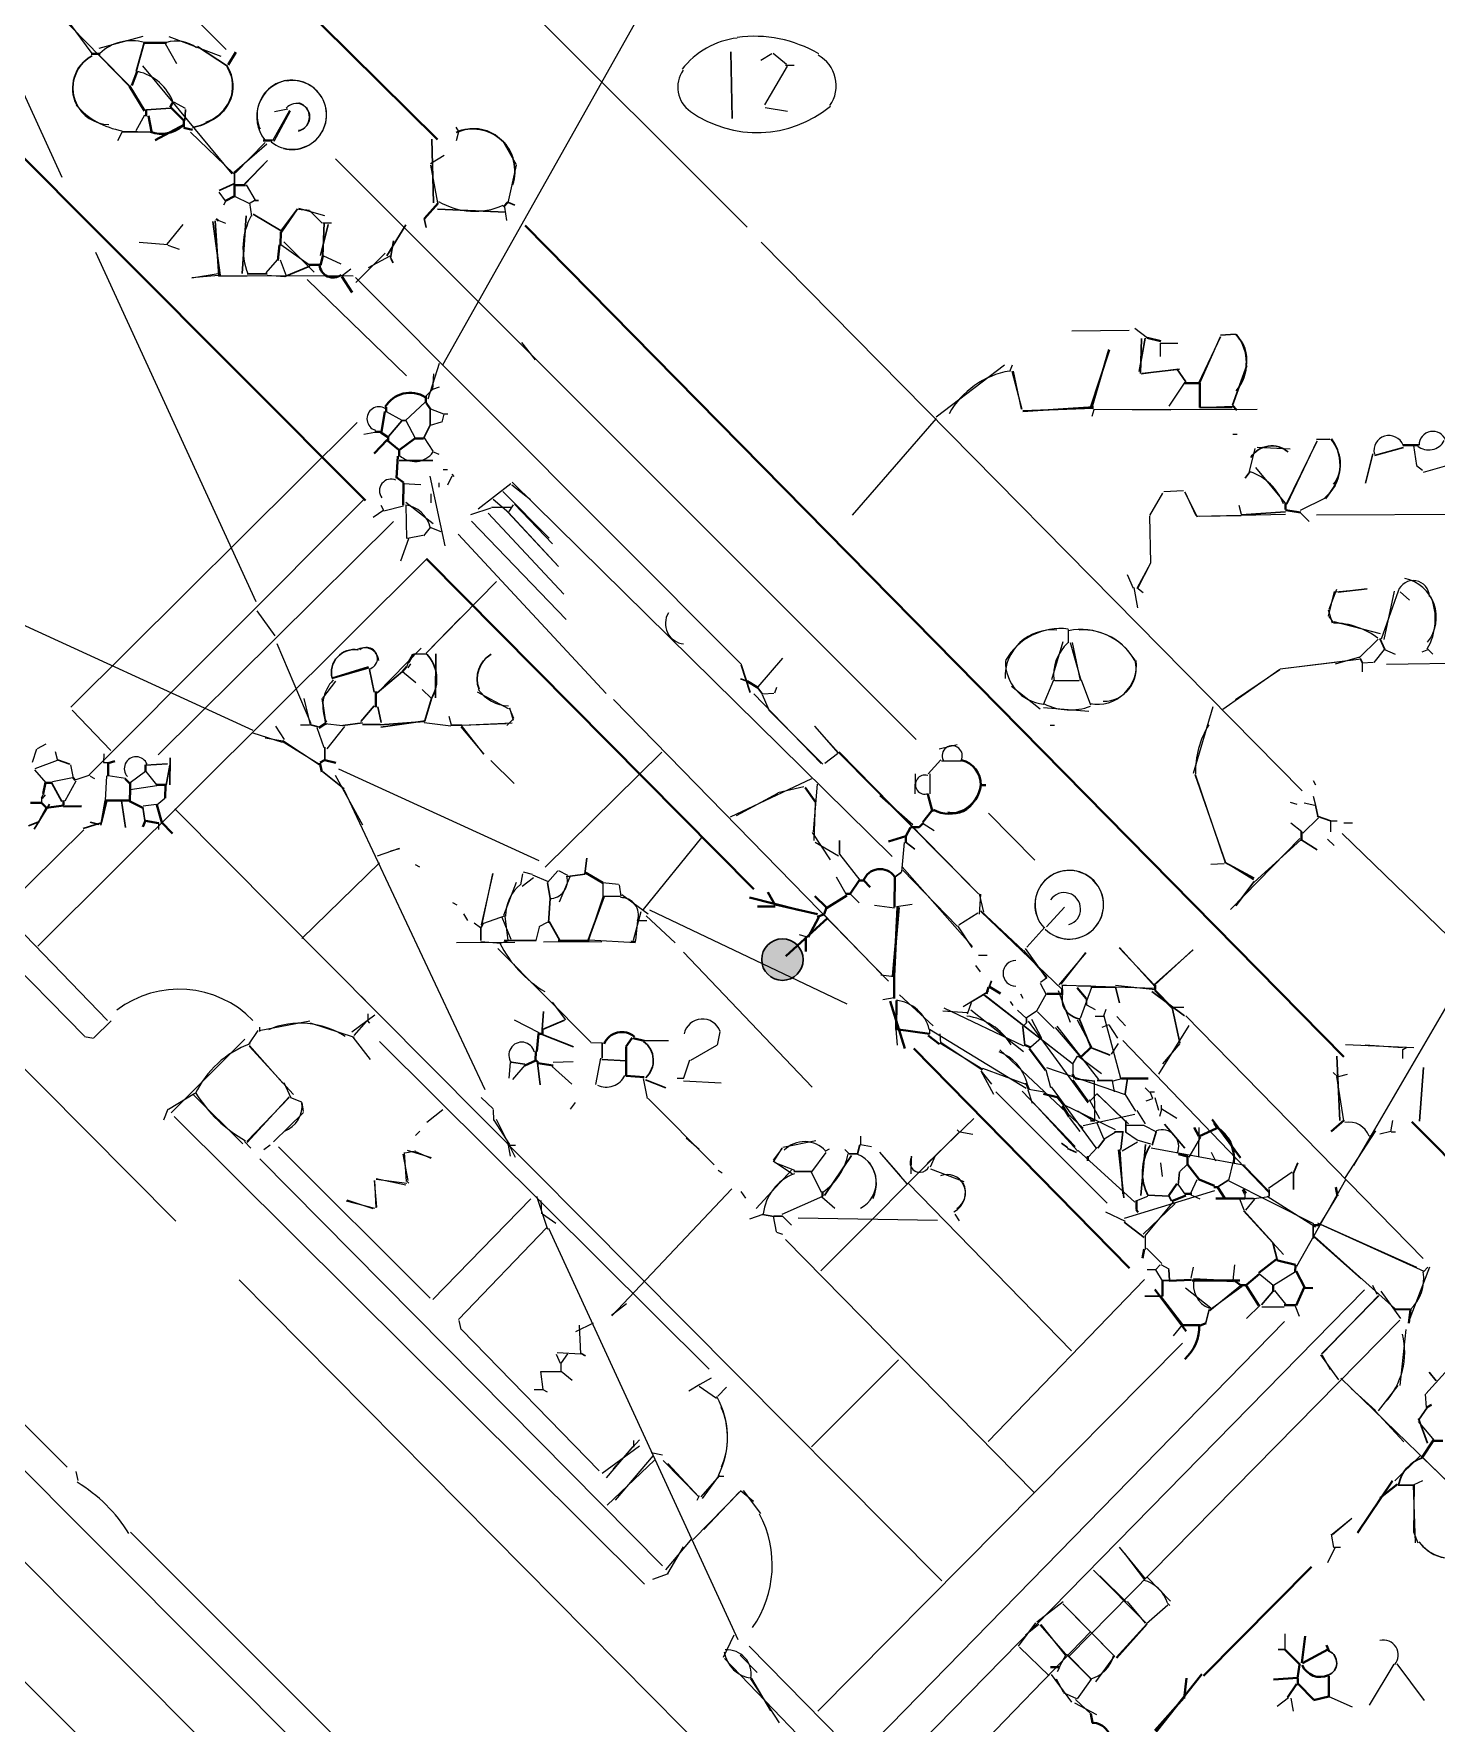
# Model space of a CAD drawing. Header units: millimetres. Extents: x -23299 to 140949, y -27274 to 87783.
# Drawn here: x 102930 to 113675, y 37462 to 50403 of the extents above; entities that cross this region are included whole.
import ezdxf

# ---------------------------------------------------------------- set-up
doc = ezdxf.new("R2010")
doc.units = ezdxf.units.MM
doc.linetypes.add('DASHED', pattern=[666.674799, 446.523571, -220.151228])
for name, color, linetype, lineweight in [('A_MED', 9, 'CONTINUOUS', 20), ('A_THIN', 8, 'CONTINUOUS', 15), ('CHECK', 2, 'CONTINUOUS', 35), ('P_DASHED', 200, 'DASHED', 20), ('P_NOMARK', 6, 'CONTINUOUS', 35), ('SYM', 4, 'CONTINUOUS', 25), ('TEXT_SHAPE', 7, 'CONTINUOUS', 30)]:
    doc.layers.add(name, color=color, linetype=linetype, lineweight=lineweight)

msp = doc.modelspace()

# ---------------------------------------------------------------- hatches: boundary and pattern name
at = {"layer": 'TEXT_SHAPE'}
h = msp.add_hatch(color=7, dxfattribs=at)
h.dxf.hatch_style = 1
edge = h.paths.add_edge_path()
edge.add_arc((108666, 43311), 159, 0, 360)

# ---------------------------------------------------------------- linework, layer by layer
at = {"layer": 'A_MED', "lineweight": 20}
for p, q in [((106065, 47866), (109026, 53133)), ((101767, 52919), (104404, 50282)), ((103664, 50000), (102978, 50703)), ((103165, 50536), (103376, 50253)), ((103765, 50383), (103428, 50290)), ((103965, 50381), (104364, 50232)), ((103430, 50240), (103664, 50004)), ((103938, 50329), (104023, 50176)), ((104001, 49883), (104091, 49832)), ((104876, 49826), (104775, 49805)), ((104889, 49816), (104759, 49583)), ((104894, 49811), (104769, 49578)), ((103724, 49653), (103826, 49653)), ((104704, 49571), (104477, 49338)), ((106522, 49586), (106626, 49401)), ((104716, 49558), (104468, 49342)), ((106074, 49471), (105969, 49408)), ((105970, 49396), (106024, 49108)), ((106626, 49396), (106561, 49109)), ((104349, 49190), (104397, 49123)), ((104467, 49158), (104583, 49102)), ((104582, 49108), (104598, 49006)), ((105160, 49008), (104960, 49064)), ((105141, 48952), (105045, 49048)), ((106537, 49074), (106553, 48972)), ((104073, 48941), (103950, 48791)), ((103957, 48783), (104043, 48753)), ((104796, 48672), (104709, 48572)), ((104818, 48671), (104864, 48550)), ((105623, 48723), (105398, 48498)), ((104344, 48565), (104142, 48530)), ((104345, 48551), (104142, 48534)), ((105378, 48547), (104346, 48548)), ((104566, 48547), (104346, 48547)), ((104718, 48555), (104854, 48543)), ((104019, 41307), (96881, 48495)), ((111560, 48034), (111695, 48034)), ((111857, 47729), (112025, 48084)), ((111863, 47728), (112023, 48085)), ((110368, 47865), (109843, 47466)), ((110426, 47864), (110405, 47814)), ((110423, 47818), (110499, 47527)), ((110433, 47819), (110494, 47527)), ((111414, 47799), (111677, 47835)), ((106035, 47697), (105986, 47677)), ((111745, 47728), (111627, 47551)), ((105629, 47510), (105749, 47444)), ((105929, 47581), (105779, 47442)), ((111053, 47523), (111036, 47472)), ((112303, 47526), (111049, 47522)), ((111642, 47519), (111049, 47525)), ((105781, 47440), (105851, 47305)), ((109845, 47455), (109200, 46715)), ((105544, 47349), (105459, 47334)), ((105920, 47307), (105988, 47205)), ((105761, 46959), (105896, 46950)), ((105782, 46793), (105786, 46538)), ((106436, 46776), (106589, 46776)), ((112757, 46719), (114061, 46725)), ((105967, 46620), (105915, 46558)), ((105801, 46535), (105739, 46363)), ((105912, 46561), (105794, 46538)), ((105056, 45118), (104795, 45730)), ((105799, 45587), (105787, 45552)), ((113294, 45574), (114327, 45589)), ((105241, 45444), (105142, 45315)), ((105755, 45517), (105858, 45434)), ((104999, 45310), (105047, 45110)), ((108448, 45347), (108963, 44814)), ((106572, 45241), (106605, 45161)), ((106575, 45241), (106604, 45145)), ((105100, 45088), (105152, 44936)), ((105160, 45120), (105296, 45105)), ((105921, 45127), (106125, 45101)), ((106596, 45122), (106211, 45105)), ((106549, 45117), (106211, 45105)), ((102952, 44924), (102917, 44822)), ((104833, 44985), (105128, 44803)), ((104838, 44989), (105117, 44806)), ((109866, 44925), (110004, 44958)), ((113043, 41735), (114970, 45035)), ((103110, 44837), (102939, 44772)), ((103094, 44905), (103112, 44837)), ((103212, 44804), (103232, 44701)), ((109886, 44835), (110038, 44835)), ((102936, 44765), (103022, 44665)), ((103361, 44723), (103244, 44685)), ((103488, 44718), (103478, 44530)), ((103499, 44722), (103634, 44702)), ((103786, 44752), (103670, 44664)), ((103789, 44753), (103871, 44649)), ((105240, 44724), (105448, 44344)), ((108933, 44655), (108902, 44291)), ((109682, 44733), (109681, 44580)), ((109796, 44733), (109795, 44580)), ((103005, 44582), (102987, 44549)), ((103872, 44643), (103668, 44612)), ((103870, 44500), (103768, 44486)), ((108918, 44512), (108907, 44223)), ((110245, 44432), (110599, 44074)), ((108893, 44286), (109032, 44076)), ((109745, 44354), (109828, 44301)), ((105730, 44161), (105562, 44104)), ((108916, 44211), (109095, 44107)), ((109103, 44120), (109260, 43920)), ((110123, 43412), (109583, 44023)), ((106447, 43971), (106357, 43578)), ((106625, 43901), (106529, 43648)), ((107036, 43944), (106956, 43752)), ((107290, 43900), (107289, 43798)), ((109078, 43946), (109152, 43814)), ((109589, 43996), (110006, 43567)), ((107293, 43796), (107181, 43459)), ((109186, 43814), (109254, 43746)), ((110173, 43815), (110206, 43674)), ((110183, 43813), (110174, 43660)), ((106517, 43635), (106585, 43468)), ((106540, 43644), (106562, 43458)), ((107581, 43678), (107522, 43458)), ((109372, 43727), (109524, 43708)), ((109660, 43733), (109541, 43716)), ((110164, 43667), (110017, 43574)), ((110186, 43684), (110514, 43378)), ((110828, 43713), (110688, 43563)), ((106305, 43592), (106354, 43556)), ((106803, 43559), (106778, 43458)), ((106864, 43596), (106801, 43562)), ((108794, 43504), (108845, 43487)), ((106355, 43451), (106508, 43437)), ((106561, 43453), (106509, 43437)), ((107186, 43463), (107541, 43443)), ((111247, 43401), (111519, 43114)), ((111249, 43403), (111522, 43103)), ((109420, 43194), (109522, 43181)), ((110640, 43130), (110686, 43045)), ((111516, 43089), (110843, 43112)), ((111035, 43097), (110947, 42860)), ((111218, 43116), (111521, 43081)), ((109521, 43018), (109436, 43003)), ((110245, 43068), (110052, 42949)), ((110112, 42981), (110082, 42894)), ((110229, 43055), (110112, 42985)), ((110687, 43050), (110613, 42917)), ((110779, 43075), (110870, 42832)), ((103390, 42713), (103523, 42841)), ((105544, 42886), (105366, 42756)), ((106610, 42850), (106799, 42754)), ((109895, 42920), (110085, 42906)), ((110516, 42647), (109904, 42940)), ((110618, 42918), (110535, 42865)), ((110925, 42851), (111035, 42643)), ((103320, 42721), (103387, 42709)), ((104646, 42769), (104577, 42667)), ((105375, 42716), (105508, 42545)), ((108187, 42758), (108166, 42656)), ((109534, 42775), (109546, 42656)), ((109873, 42742), (109877, 42674)), ((110537, 42827), (110503, 42793)), ((111780, 42806), (111546, 42434)), ((103984, 42138), (104548, 42702)), ((107606, 42691), (107792, 42691)), ((108162, 42652), (107961, 42538)), ((109873, 42673), (110201, 42472)), ((109879, 42678), (110196, 42468)), ((111238, 42669), (111184, 42586)), ((111711, 42668), (111578, 42513)), ((112980, 42662), (113504, 42637)), ((113130, 42659), (113417, 42637)), ((106579, 42522), (106569, 42404)), ((106600, 42392), (106694, 42502)), ((106901, 42493), (107052, 42356)), ((107063, 42527), (106910, 42524)), ((107273, 42557), (107233, 42354)), ((107955, 42540), (107908, 42402)), ((110186, 42460), (110268, 42356)), ((110187, 42460), (110282, 42280)), ((111295, 42275), (110692, 42481)), ((110926, 42571), (110960, 42571)), ((107909, 42382), (108197, 42366)), ((110553, 42320), (110671, 42299)), ((111265, 42397), (111197, 42381)), ((112912, 42416), (112964, 42076)), ((104154, 42276), (104533, 41901)), ((104886, 42261), (104565, 41911)), ((111155, 41445), (110300, 42298)), ((110546, 42314), (110580, 42212)), ((111219, 42008), (110823, 42198)), ((111291, 42278), (111370, 42149)), ((104005, 42110), (107610, 38526)), ((106474, 42090), (106619, 41797)), ((110132, 42095), (109776, 41750)), ((110927, 42152), (111032, 42088)), ((110971, 42041), (111367, 42126)), ((111074, 42060), (111125, 41941)), ((110006, 42007), (110023, 41990)), ((111214, 41988), (111130, 41935)), ((111295, 41992), (111384, 41930)), ((111382, 41931), (111485, 41900)), ((111869, 41950), (111779, 41799)), ((111855, 42026), (111854, 41805)), ((113210, 42000), (112971, 41635)), ((104806, 41877), (105968, 40719)), ((105759, 41821), (105795, 41620)), ((105767, 41833), (105783, 41612)), ((105857, 41844), (105772, 41829)), ((105977, 41793), (105794, 41849)), ((105975, 41787), (105857, 41839)), ((108664, 41867), (108596, 41776)), ((108921, 41923), (108668, 41873)), ((108999, 41834), (108890, 41686)), ((111078, 41871), (111012, 41801)), ((108736, 41699), (108465, 41405)), ((108886, 41685), (108963, 41529)), ((111766, 41741), (111710, 41689)), ((112118, 41756), (112084, 41619)), ((105538, 41618), (105557, 41416)), ((105782, 41583), (105554, 41631)), ((111842, 41623), (111793, 41520)), ((108968, 41493), (109068, 41407)), ((111464, 41497), (111379, 41464)), ((111676, 41444), (111430, 41208)), ((111660, 41456), (111443, 41194)), ((111867, 41475), (111798, 41506)), ((112168, 41479), (112201, 41394)), ((112395, 41494), (112277, 41478)), ((112379, 41499), (112750, 41265)), ((108517, 41358), (108415, 41323)), ((109853, 41312), (108786, 41330)), ((111141, 41380), (111291, 41307)), ((112199, 41388), (112506, 41052)), ((112200, 41390), (112423, 41143)), ((108327, 38100), (106877, 41251)), ((111445, 41193), (111444, 41090)), ((112741, 41185), (113101, 40866)), ((113358, 40638), (112742, 41190)), ((111559, 40974), (111528, 40938)), ((111565, 40976), (111627, 40942)), ((111814, 40955), (111796, 40870)), ((112130, 40972), (112118, 40852)), ((112323, 40901), (112426, 40818)), ((112596, 40920), (112428, 40814)), ((113623, 40956), (113459, 40528)), ((108887, 36432), (104503, 40859)), ((112437, 40776), (112519, 40672)), ((112340, 40651), (112510, 40652)), ((112593, 40664), (112626, 40579)), ((107217, 40527), (107081, 40461)), ((107109, 40512), (107120, 40291)), ((113395, 40548), (110863, 37976)), ((112799, 40286), (112863, 40171)), ((106812, 40155), (106831, 40019)), ((106968, 40223), (106968, 40155)), ((113595, 39985), (113791, 40202)), ((106831, 40018), (106864, 40000)), ((108033, 40056), (107948, 40006)), ((113590, 39983), (113599, 39881)), ((113536, 39772), (113659, 39628)), ((107686, 39478), (107322, 39131)), ((113498, 39286), (113513, 38843)), ((113506, 39286), (113501, 38929)), ((113571, 39319), (113503, 39287)), ((113500, 38928), (113533, 38843)), ((111449, 38231), (111048, 38635)), ((111206, 37980), (110814, 38376)), ((111616, 38381), (111633, 38364)), ((110631, 38219), (110528, 38136)), ((108293, 38136), (108212, 37965)), ((111027, 38161), (109190, 36266)), ((108341, 37983), (108472, 37851)), ((110840, 37992), (110786, 37891)), ((110842, 37989), (111025, 37804)), ((110848, 37987), (111025, 37808)), ((108422, 37803), (108641, 37465)), ((108428, 37804), (108574, 37556)), ((110789, 37889), (110771, 37856)), ((111031, 37800), (110925, 37649)), ((110817, 37698), (110919, 37650)), ((110903, 37619), (111072, 37528)), ((110912, 37643), (111028, 37534))]:
    msp.add_line(p, q, dxfattribs=at)
at = {"layer": 'A_MED', "lineweight": 15}
msp.add_line((105243, 49445), (109691, 44997), dxfattribs=at)
at = {"layer": 'A_MED', "lineweight": 20}
for centre, radius, start, end in [((103679, 50000), 350, 73.4585, 134.0178), ((104021, 50084), 264, 53.6311, 106.4184), ((103510, 49988), 280, 139.6409, 268.8238), ((104922, 49767), 284, 102.4396, 218.0014), ((104907, 49782), 266, 256.0608, 203.9779), ((104911, 49782), 263, 231.981, 100.9615), ((103708, 50256), 604, 221.3642, 260.2986), ((104943, 49766), 103, 279.0316, 139.1169), ((104930, 49766), 112, 285.2214, 73.6878), ((105053, 48761), 520, 151.431, 202.0464), ((110516, 47173), 656, 99.6665, 150.8408), ((105850, 47299), 172, 227.2108, 323.7157), ((105480, 45619), 83.4, 284.0628, 128.3078), ((106542, 45463), 216, 125.8477, 201.7553), ((105428, 45255), 284, 135.5639, 205.7628), ((109967, 44872), 77.3, 332.7083, 204.4188), ((103714, 44774), 90.7, 21.52, 222.5198), ((109758, 44652), 73.1, 72.8131, 288.6948), ((106851, 43646), 307, 128.431, 180.3089), ((106883, 43915), 136, 269.7104, 14.9217), ((110863, 43731), 263, 246.8468, 198.9643), ((110864, 43732), 263, 225.3466, 222.6488), ((108053, 42713), 143, 19.4393, 168.5148), ((106669, 42580), 99, 13.9915, 216.259), ((107316, 42491), 157, 244.5213, 334.8582), ((104773, 42195), 213, 291.384, 5.7105), ((111576, 41881), 126, 334.7465, 111.3289), ((108701, 41921), 479, 305.076, 348.3603), ((109157, 41608), 228, 298.0888, 67.7049), ((108886, 41325), 369, 110.1706, 174.1345), ((109114, 41594), 272, 335.7367, 36.6153), ((113251, 40868), 328, 313.267, 8.9197), ((113803, 39052), 329, 217.9306, 279.1996), ((113791, 39026), 302, 215.4413, 306.2272)]:
    msp.add_arc(centre, radius, start, end, dxfattribs=at)
at = {"layer": 'A_THIN', "lineweight": 15}
for p, q in [((102251, 51259), (103145, 49304)), ((104450, 49330), (103767, 50157)), ((103779, 49779), (103713, 49659)), ((103607, 49652), (103573, 49584)), ((104132, 49649), (104460, 49334)), ((106165, 49687), (106183, 49654)), ((106184, 49652), (106167, 49583)), ((104722, 49432), (104544, 49253)), ((104721, 49433), (104547, 49250)), ((104557, 49247), (104626, 49129)), ((104402, 49124), (104384, 49090)), ((104620, 49124), (104587, 49106)), ((104348, 48974), (104398, 48953)), ((105144, 48955), (105212, 48955)), ((103737, 48806), (103958, 48790)), ((104824, 48789), (105042, 48633)), ((104847, 48810), (105079, 48576)), ((104634, 46051), (103405, 48728)), ((105145, 48705), (105282, 48641)), ((105659, 48699), (105491, 48611)), ((105360, 48601), (105293, 48548)), ((108352, 45572), (105396, 48537)), ((105026, 48521), (105785, 47784)), ((111365, 48148), (111463, 48075)), ((106668, 48039), (106772, 47905)), ((110882, 48128), (111323, 48132)), ((111560, 48034), (111559, 47932)), ((106037, 47878), (105950, 47604)), ((105993, 47797), (105986, 47678)), ((105969, 47529), (106069, 47491)), ((103214, 45244), (105409, 47426)), ((106052, 47428), (105968, 47403)), ((106072, 47490), (106057, 47427)), ((106069, 47491), (106103, 47491)), ((105984, 47203), (106033, 47183)), ((106081, 46481), (105967, 47015)), ((106067, 47066), (106101, 47066)), ((106134, 47015), (106101, 46946)), ((106132, 47029), (106149, 47012)), ((103185, 39422), (95754, 46884)), ((105973, 46878), (105972, 46810)), ((106033, 46963), (106033, 46929)), ((106585, 46956), (106334, 46762)), ((106879, 46539), (106524, 46896)), ((106593, 46948), (106737, 46836)), ((106596, 46969), (109508, 44102)), ((104612, 45065), (100924, 46758)), ((103354, 44727), (105462, 46839)), ((105611, 46755), (105530, 46699)), ((105589, 46792), (105607, 46758)), ((105763, 46784), (105612, 46746)), ((105782, 46815), (105990, 46652)), ((106431, 46768), (106276, 46719)), ((106412, 46730), (106992, 46110)), ((106450, 46838), (106569, 46736)), ((106559, 46742), (106951, 46322)), ((106567, 46736), (106950, 46322)), ((106604, 46796), (106571, 46744)), ((106614, 46799), (106904, 46496)), ((103884, 44880), (105686, 46668)), ((105964, 46624), (106049, 46591)), ((106285, 46670), (107010, 45916)), ((102961, 43414), (105943, 46383)), ((106476, 46208), (105937, 45658)), ((104640, 45982), (104777, 45791)), ((106197, 45926), (105937, 45658)), ((105816, 45578), (105795, 45547)), ((108666, 45621), (108477, 45401)), ((105907, 45381), (105975, 45313)), ((106327, 45362), (106565, 45235)), ((107372, 45303), (109479, 43146)), ((108510, 45343), (108562, 45225)), ((108601, 45349), (108516, 45345)), ((108620, 45396), (108604, 45351)), ((103224, 45222), (103520, 44914)), ((106111, 45177), (106128, 45109)), ((108562, 45222), (108976, 44807)), ((104608, 45049), (104833, 44977)), ((104782, 45099), (104849, 44997)), ((104974, 45109), (105042, 45109)), ((105311, 45097), (105175, 44926)), ((106201, 45095), (106378, 44886)), ((106205, 45104), (106375, 44884)), ((108913, 45100), (109097, 44893)), ((108913, 45100), (109093, 44893)), ((103023, 44961), (102956, 44926)), ((104703, 45010), (104838, 44988)), ((103466, 44888), (103465, 44820)), ((103465, 44820), (103499, 44820)), ((106431, 44837), (106610, 44660)), ((107743, 44899), (106849, 44020)), ((108990, 44816), (109088, 44889)), ((109099, 44896), (110169, 43814)), ((110169, 43814), (109101, 44902)), ((103227, 44704), (103074, 44672)), ((103252, 44679), (103169, 44525)), ((103362, 44716), (103396, 44698)), ((105265, 44773), (106801, 44071)), ((108890, 44697), (108266, 44402)), ((102990, 44547), (102990, 44513)), ((103017, 44574), (102995, 44544)), ((103935, 44544), (103873, 44493)), ((105305, 44615), (106385, 42317)), ((108314, 44416), (108631, 44586)), ((108630, 44591), (108831, 44638)), ((109413, 44567), (109665, 44347)), ((104010, 44465), (109888, 38552)), ((103314, 44306), (102701, 43699)), ((103887, 44360), (103887, 44309)), ((102244, 44140), (103494, 42846)), ((105732, 44159), (105664, 44142)), ((108047, 44246), (107598, 43694)), ((109599, 44207), (109578, 43984)), ((105578, 44052), (104985, 43474)), ((105852, 44039), (105885, 44021)), ((102091, 43971), (103319, 42725)), ((106446, 43971), (106365, 43595)), ((106674, 43969), (106659, 43883)), ((106758, 43938), (106672, 43871)), ((106751, 43964), (106683, 43980)), ((106752, 43961), (106871, 43910)), ((106946, 43990), (106865, 43901)), ((107021, 43955), (106954, 43990)), ((107290, 43903), (107409, 43890)), ((107414, 43884), (107428, 43798)), ((106138, 43749), (106172, 43731)), ((107289, 43798), (107425, 43797)), ((107435, 43811), (107637, 43663)), ((106222, 43662), (106254, 43610)), ((106542, 43647), (106376, 43587)), ((107621, 43646), (107845, 43439)), ((109162, 42971), (107649, 43689)), ((108981, 43660), (109422, 43203)), ((110810, 43082), (110185, 43680)), ((107556, 43611), (107541, 43457)), ((107559, 43610), (107627, 43610)), ((110007, 43570), (110116, 43405)), ((110676, 43559), (110538, 43407)), ((107198, 42679), (106485, 43396)), ((107909, 43367), (108893, 42335)), ((110513, 43382), (110693, 43173)), ((110527, 43397), (110689, 43166)), ((110990, 43363), (110784, 43118)), ((110987, 43366), (110800, 43123)), ((110146, 43266), (110182, 43217)), ((110167, 43346), (110235, 43346)), ((110689, 43169), (110644, 43136)), ((110810, 43116), (110809, 43082)), ((110810, 43116), (110843, 43116)), ((110928, 43109), (111030, 43109)), ((105439, 43032), (105473, 42998)), ((106903, 42986), (107003, 42849)), ((109562, 43041), (109821, 42803)), ((110887, 42515), (110210, 43038)), ((110888, 42512), (110222, 43034)), ((110410, 42990), (110431, 42959)), ((110489, 43049), (110507, 43015)), ((104658, 42767), (105046, 42841)), ((105478, 42838), (105382, 42730)), ((105487, 42842), (105503, 42825)), ((105490, 42896), (105489, 42845)), ((110110, 42927), (110512, 42608)), ((110466, 42925), (110537, 42860)), ((111008, 42215), (110552, 42840)), ((110574, 42856), (110651, 42709)), ((110621, 42911), (110749, 42784)), ((110996, 42964), (111062, 42928)), ((111063, 42878), (111130, 42878)), ((111143, 42930), (111127, 42879)), ((111258, 42401), (111131, 42878)), ((111229, 42875), (111295, 42805)), ((111656, 42946), (111741, 42946)), ((113575, 41022), (111757, 42880)), ((104659, 42794), (104659, 42760)), ((105049, 42828), (105384, 42716)), ((110533, 42323), (109792, 42777)), ((109792, 42776), (109792, 42742)), ((110652, 42711), (110569, 42641)), ((110756, 42792), (110936, 42580)), ((111091, 42394), (110772, 42802)), ((111163, 42811), (111114, 42791)), ((111167, 42811), (111234, 42709)), ((104580, 42648), (104921, 42279)), ((104584, 42652), (104839, 42365)), ((108104, 40173), (105580, 42683)), ((107199, 42677), (107284, 42673)), ((110970, 42021), (110331, 42620)), ((112394, 41524), (111275, 42692)), ((113416, 42622), (113416, 42554)), ((113451, 42637), (113418, 42619)), ((99031, 42524), (107087, 34468)), ((110200, 42479), (110531, 42356)), ((110683, 42468), (110719, 42332)), ((110892, 42520), (110891, 42435)), ((110925, 42572), (110893, 42520)), ((110937, 42568), (111110, 42440)), ((112886, 42447), (112920, 42413)), ((104847, 42370), (104899, 42252)), ((107598, 42400), (107630, 42247)), ((107859, 42402), (107910, 42402)), ((111070, 41870), (110728, 42337)), ((110892, 42390), (111012, 42221)), ((111060, 42079), (111057, 42383)), ((111192, 42383), (111207, 42298)), ((111446, 42329), (111479, 42295)), ((112993, 42431), (112925, 42414)), ((104164, 42286), (103963, 42162)), ((104888, 42255), (104562, 41918)), ((104896, 42256), (104981, 42222)), ((104984, 42216), (104995, 42148)), ((106357, 42256), (106451, 42169)), ((107077, 42216), (107041, 42166)), ((108144, 41738), (107637, 42248)), ((110504, 42303), (110910, 41880)), ((110928, 41845), (110588, 42216)), ((111017, 42239), (111094, 42094)), ((111075, 42284), (111026, 42231)), ((111075, 42282), (111317, 42053)), ((111077, 42282), (111293, 42074)), ((111502, 42244), (111450, 42227)), ((111482, 42298), (111502, 42249)), ((111484, 42299), (111517, 42299)), ((111520, 42254), (111548, 42157)), ((111568, 42197), (111568, 42163)), ((98582, 42067), (106664, 33971)), ((103958, 42166), (103923, 42081)), ((104997, 42139), (104768, 41915)), ((106065, 42160), (105942, 42064)), ((106449, 42164), (106453, 42079)), ((106456, 42082), (106576, 41896)), ((110863, 42101), (110945, 41994)), ((111381, 42156), (111445, 42052)), ((111571, 42162), (111555, 42110)), ((111572, 42169), (111687, 42096)), ((113340, 42078), (113325, 41993)), ((105888, 41998), (105854, 41964)), ((107928, 41946), (108027, 41859)), ((110016, 41985), (108959, 40928)), ((109263, 41959), (109263, 41891)), ((110026, 41993), (110126, 41973)), ((111296, 42044), (111432, 42044)), ((111432, 42044), (111533, 41993)), ((113194, 41973), (113160, 41955)), ((113328, 41994), (113244, 41974)), ((113329, 41992), (113363, 41992)), ((104546, 41919), (104594, 41866)), ((104741, 41890), (104692, 41854)), ((106566, 41891), (106580, 41805)), ((106569, 41891), (106620, 41891)), ((108661, 41868), (108596, 41762)), ((109024, 41860), (108990, 41842)), ((109144, 41857), (109178, 41823)), ((109263, 41894), (109348, 41879)), ((109410, 41835), (109568, 41654)), ((109410, 41835), (109619, 41594)), ((109652, 41806), (109651, 41670)), ((109835, 41807), (109799, 41722)), ((111367, 41452), (110931, 41849)), ((111387, 41912), (111269, 41843)), ((112210, 41734), (111492, 41866)), ((111951, 41837), (111985, 41769)), ((107746, 38667), (104663, 41785)), ((108174, 41698), (108205, 41677)), ((108597, 41766), (108740, 41673)), ((108607, 41756), (108758, 41699)), ((109800, 41709), (110055, 41611)), ((111562, 41754), (111575, 41651)), ((112206, 41728), (112388, 41543)), ((112571, 41684), (112389, 41559)), ((105540, 41619), (105552, 41411)), ((105788, 41596), (105553, 41626)), ((107358, 40583), (108278, 41556)), ((109627, 41601), (110881, 40315)), ((111286, 41330), (111980, 41543)), ((111700, 41583), (111750, 41515)), ((112737, 41286), (112088, 41615)), ((112189, 41548), (112207, 41515)), ((112607, 40964), (112983, 41628)), ((105543, 41405), (105326, 41460)), ((105531, 41402), (105332, 41469)), ((106738, 41479), (105988, 40707)), ((106782, 41499), (106865, 41247)), ((106814, 41465), (106821, 41363)), ((108348, 41535), (108384, 41485)), ((108974, 41497), (108662, 41358)), ((112208, 41516), (112208, 41482)), ((112284, 41475), (112215, 41391)), ((112913, 41499), (112781, 41279)), ((100946, 41313), (105681, 36570)), ((106828, 41365), (106931, 41292)), ((108595, 41345), (108618, 41227)), ((108667, 41346), (108735, 41278)), ((109987, 41362), (110021, 41311)), ((112765, 41294), (113525, 40955)), ((112787, 41285), (113580, 40925)), ((106861, 41259), (106183, 40554)), ((108621, 41224), (108666, 41207)), ((110594, 39228), (108690, 41166)), ((111456, 41102), (111574, 40983)), ((111461, 40937), (111528, 40937)), ((111525, 40935), (111575, 40850)), ((113612, 40954), (113578, 40920)), ((109450, 37035), (113126, 40782)), ((111441, 40861), (110243, 39619)), ((111753, 40796), (111947, 40644)), ((112187, 40807), (111935, 40624)), ((112176, 40813), (111940, 40622)), ((113186, 40817), (113220, 40749)), ((113251, 40771), (113402, 40563)), ((107472, 40674), (107357, 40585)), ((113236, 40735), (112796, 40291)), ((113233, 40738), (112803, 40294)), ((106187, 40546), (106203, 40478)), ((112512, 40540), (109276, 37228)), ((111728, 40513), (111660, 40428)), ((106207, 40478), (107263, 39395)), ((113443, 40477), (113396, 40050)), ((106933, 40288), (106964, 40221)), ((106941, 40301), (107121, 40291)), ((107020, 40291), (106970, 40222)), ((111732, 40373), (108937, 37553)), ((112788, 40284), (112927, 40091)), ((106816, 40155), (106968, 40155)), ((106971, 40159), (107054, 40089)), ((109555, 40246), (108890, 39578)), ((106764, 40019), (106832, 40019)), ((108028, 40043), (108160, 39953)), ((108119, 40105), (108033, 40057)), ((108238, 40036), (108170, 39968)), ((113961, 39117), (112943, 40104)), ((113023, 40027), (113210, 39857)), ((113380, 40049), (113229, 39856)), ((113206, 39854), (113428, 39618)), ((107368, 39410), (107570, 39632)), ((107525, 39628), (107525, 39577)), ((107570, 39585), (107284, 39374)), ((107520, 39581), (107316, 39342)), ((107675, 39513), (107385, 39170)), ((107746, 39514), (107661, 39532)), ((107752, 39475), (108023, 39198)), ((114093, 38995), (113574, 39492)), ((103252, 39390), (103267, 39321)), ((107789, 39451), (108026, 39197)), ((108182, 39357), (108040, 39195)), ((108181, 39362), (108051, 39184)), ((108184, 39355), (108218, 39355)), ((107983, 38868), (108348, 39241)), ((108334, 39232), (108064, 38946)), ((108444, 39159), (108346, 39242)), ((108364, 39245), (108498, 39069)), ((108029, 39203), (108011, 39169)), ((109006, 33592), (103672, 38926)), ((107973, 38877), (107771, 38636)), ((107906, 38814), (107786, 38610)), ((111246, 38810), (111445, 38568)), ((111288, 38763), (111439, 38559)), ((107791, 38606), (107670, 38564)), ((111098, 38592), (111301, 38388)), ((111457, 38582), (111638, 38398)), ((110817, 38392), (110616, 38236)), ((111210, 37976), (110857, 38334)), ((111306, 38394), (111445, 38228)), ((111620, 38366), (111456, 38222)), ((110606, 38232), (110473, 38051)), ((110637, 38216), (110836, 37991)), ((110645, 38218), (110832, 37982)), ((111458, 38222), (111223, 37965)), ((111461, 38220), (111227, 37961)), ((110896, 35527), (108412, 38053)), ((109982, 36133), (108221, 37958)), ((110482, 38044), (110710, 37825)), ((111211, 37977), (111065, 37778)), ((110726, 37835), (110881, 37623)), ((110763, 37803), (110817, 37702))]:
    msp.add_line(p, q, dxfattribs=at)
for centre, radius, start, end in [((103643, 49743), 380, 20.3736, 77.2922), ((105575, 47454), 91.8, 58.5509, 252.3579), ((107924, 45884), 155, 147.4122, 264.3384), ((105466, 45592), 108, 5.3875, 124.898), ((106576, 45547), 292, 214.7197, 268.3208), ((107429, 43652), 134, 342.2429, 91.8857), ((110825, 43699), 125, 286.9456, 146.5985), ((107293, 43827), 882, 206.229, 239.5583), ((110455, 43206), 98.9, 90.2488, 269.2119), ((104044, 42294), 790, 44.2935, 127.0834), ((104972, 42198), 626, 56.6475, 112.9797), ((104839, 41966), 743, 109.7158, 154.7535), ((110191, 42269), 363, 15.8293, 68.0327), ((105059, 42831), 1039, 211.495, 240.8306), ((108835, 41698), 219, 42.1591, 135.1605), ((109719, 41757), 75.1, 144.0991, 336.7588), ((109928, 41524), 141, 301.6698, 111.1082), ((109899, 41527), 169, 298.6678, 26.1279), ((112007, 40821), 193, 165.7875, 248.9458), ((112866, 40304), 568, 317.1682, 14.0089), ((107603, 39651), 642, 333.0634, 29.2274), ((107678, 39651), 568, 336.5036, 23.8436), ((102649, 38290), 1188, 31.713, 58.9299), ((107752, 38674), 836, 325.0033, 27.8411), ((111372, 38309), 255, 16.8932, 75.9559), ((108460, 38047), 243, 188.9067, 263.1897), ((108241, 37838), 186, 350.4695, 94.0015), ((110965, 38037), 244, 284.1875, 345.9619)]:
    msp.add_arc(centre, radius, start, end, dxfattribs=at)
at = {"layer": 'CHECK', "lineweight": 15}
msp.add_line((110907, 41869), (110907, 41869), dxfattribs=at)
at = {"layer": 'P_DASHED', "lineweight": 20}
msp.add_line((106170, 43442), (107542, 43453), dxfattribs=at)
at = {"layer": 'P_NOMARK', "lineweight": 30}
for p, q in [((108397, 48921), (105232, 52082)), ((105979, 49596), (105992, 49107)), ((106023, 49059), (106548, 49037)), ((108503, 48807), (112649, 44603)), ((106182, 46570), (107316, 45350)), ((112955, 44278), (113769, 43488)), ((112914, 42572), (112937, 42080)), ((113577, 42485), (113548, 42074))]:
    msp.add_line(p, q, dxfattribs=at)
at = {"layer": 'P_NOMARK', "lineweight": 40}
for p, q in [((103663, 51931), (106024, 49594)), ((101296, 51012), (105473, 46827)), ((106028, 49105), (105925, 48987)), ((112967, 42567), (106694, 48934)), ((105938, 46382), (108446, 43852)), ((108413, 43786), (108787, 43693)), ((108554, 43828), (108610, 43729)), ((108475, 43717), (108610, 43717)), ((108611, 43733), (108935, 43658)), ((109522, 43184), (109522, 43014)), ((109491, 42994), (109603, 42630)), ((109539, 42997), (109538, 42776)), ((109538, 42778), (109792, 42743)), ((109674, 42630), (111324, 40948)), ((112970, 42081), (112870, 41994)), ((113489, 42068), (114780, 40768)), ((111437, 41092), (111424, 41023)), ((112719, 38659), (111891, 37825)), ((111878, 37838), (111530, 37397)), ((111763, 37806), (111745, 37652)), ((111741, 37656), (111519, 37407))]:
    msp.add_line(p, q, dxfattribs=at)
at = {"layer": 'P_NOMARK', "lineweight": 30}
msp.add_arc((106295, 49354), 321, 340.3054, 113.8198, dxfattribs=at)
at = {"layer": 'SYM', "lineweight": 30}
msp.add_line((108272, 50265), (108280, 49754), dxfattribs=at)
at = {"layer": 'SYM', "lineweight": 20}
for p, q in [((108501, 50200), (108586, 50251)), ((108594, 50254), (108696, 50171)), ((108702, 50155), (108529, 49860)), ((108533, 49839), (108706, 49809))]:
    msp.add_line(p, q, dxfattribs=at)
at = {"layer": 'SYM', "lineweight": 15}
msp.add_line((108689, 50163), (108757, 50163), dxfattribs=at)
at = {"layer": 'SYM', "lineweight": 20}
for centre, radius, start, end in [((108394, 49747), 628, 96.7755, 142.3276), ((108446, 49390), 994, 59.8617, 97.3684), ((108812, 50006), 266, 325.0573, 61.2568), ((108092, 49995), 228, 145.3587, 235.0267), ((108471, 50528), 882, 234.6926, 309.6023), ((106305, 49388), 288, 42.5832, 115.3319), ((106307, 49581), 538, 239.1825, 294.0316), ((105668, 46903), 89.1, 65.6567, 217.5968), ((113005, 41901), 166, 20.2003, 100.2887)]:
    msp.add_arc(centre, radius, start, end, dxfattribs=at)
at = {"layer": 'SYM', "lineweight": 15}
for centre, radius, start, end in [((105748, 46570), 225, 13.7345, 82.4546), ((109504, 42708), 294, 13.2806, 83.2229), ((110020, 42416), 466, 31.2912, 82.8742)]:
    msp.add_arc(centre, radius, start, end, dxfattribs=at)
at = {"layer": 'SYM', "lineweight": 40}
msp.add_arc((111514, 40504), 346, 313.0129, 1.2287, dxfattribs=at)
at = {"layer": 'TEXT_SHAPE', "lineweight": 40}
for p, q in [((103371, 50249), (103439, 50249)), ((103778, 50334), (103947, 50334)), ((104478, 50262), (104420, 50164)), ((103723, 50114), (103682, 50008)), ((103663, 50003), (103778, 49814)), ((103792, 49823), (103792, 49772)), ((103994, 49875), (103976, 49842)), ((103979, 49840), (104080, 49738)), ((103808, 49775), (103832, 49654)), ((104084, 49707), (103860, 49588)), ((104080, 49738), (104080, 49687)), ((104079, 49683), (104147, 49667)), ((104689, 49585), (104757, 49585)), ((104467, 49244), (104552, 49244)), ((104467, 49244), (104467, 49159)), ((104467, 49160), (104400, 49124)), ((106563, 49112), (106529, 49078)), ((104328, 48986), (104345, 48969)), ((104822, 48887), (104821, 48785)), ((104813, 48786), (104800, 48666)), ((105145, 48699), (105126, 48631)), ((105041, 48632), (105125, 48632)), ((105290, 48544), (105369, 48421)), ((111460, 48075), (111564, 48049)), ((105934, 47627), (105934, 47576)), ((111745, 47728), (111863, 47728)), ((111863, 47728), (111863, 47541)), ((105621, 47509), (105594, 47355)), ((105629, 47542), (105629, 47508)), ((105936, 47577), (105971, 47528)), ((112114, 47555), (112148, 47521)), ((105639, 47293), (105538, 47189)), ((105543, 47355), (105594, 47355)), ((105590, 47349), (105641, 47315)), ((105643, 47285), (105726, 47215)), ((105645, 47321), (105645, 47287)), ((105849, 47302), (105731, 47216)), ((105848, 47304), (105916, 47304)), ((113420, 47251), (113504, 47251)), ((113504, 47251), (113538, 47251)), ((105719, 47168), (105708, 46998)), ((105729, 47219), (105729, 47168)), ((105714, 47001), (105763, 46965)), ((105762, 46964), (105761, 46793)), ((112519, 46753), (112638, 46737)), ((112520, 46809), (112520, 46758)), ((105786, 45554), (105755, 45517)), ((105836, 45650), (105801, 45588)), ((108395, 45445), (108480, 45394)), ((105551, 45364), (105551, 45245)), ((105165, 45119), (105113, 45086)), ((103499, 44820), (103499, 44717)), ((103551, 44832), (103500, 44816)), ((103787, 44802), (103787, 44751)), ((105122, 44818), (105138, 44750)), ((105158, 44839), (105125, 44821)), ((105160, 44838), (105244, 44818)), ((103019, 44667), (103003, 44582)), ((103024, 44666), (103075, 44666)), ((103231, 44703), (103247, 44686)), ((103630, 44696), (103664, 44662)), ((103668, 44666), (103668, 44615)), ((103871, 44649), (103939, 44649)), ((103940, 44649), (103936, 44547)), ((110190, 44648), (110224, 44648)), ((103159, 44530), (103159, 44496)), ((103481, 44530), (103617, 44530)), ((103617, 44530), (103667, 44530)), ((103664, 44524), (103765, 44473)), ((103668, 44615), (103667, 44530)), ((108840, 44629), (108923, 44515)), ((109781, 44579), (109815, 44443)), ((102905, 44513), (102990, 44513)), ((102990, 44513), (103023, 44479)), ((103160, 44491), (103024, 44475)), ((103159, 44484), (103295, 44487)), ((103874, 44497), (103911, 44362)), ((109809, 44449), (109742, 44363)), ((103787, 44376), (103766, 44327)), ((103785, 44373), (103886, 44356)), ((103909, 44365), (103992, 44278)), ((109647, 44324), (109611, 44257)), ((109646, 44325), (109714, 44325)), ((109748, 44359), (109714, 44325)), ((112644, 44290), (112644, 44222)), ((109612, 44257), (109478, 44215)), ((109612, 44257), (109612, 44205)), ((107159, 43976), (107290, 43900)), ((109255, 43916), (109184, 43816)), ((109255, 43916), (109289, 43916)), ((109289, 43916), (109339, 43865)), ((109526, 43950), (109525, 43712)), ((108915, 43797), (109000, 43712)), ((109160, 43802), (109004, 43705)), ((109153, 43814), (109186, 43814)), ((109012, 43629), (108691, 43337)), ((108945, 43637), (108863, 43482)), ((108984, 43657), (108933, 43640)), ((109003, 43711), (108987, 43660)), ((109557, 43710), (109513, 43185)), ((109547, 43712), (109521, 43184)), ((108846, 43491), (108846, 43372)), ((110246, 43100), (110230, 43049)), ((110253, 43102), (110337, 43052)), ((110924, 43096), (110994, 43012)), ((111521, 43116), (111521, 43082)), ((110691, 43048), (110809, 43048)), ((110809, 43082), (110809, 43048)), ((111518, 43078), (111652, 42942)), ((106796, 42742), (106784, 42606)), ((106793, 42742), (106827, 42742)), ((106827, 42776), (106827, 42742)), ((107515, 42713), (107466, 42643)), ((107522, 42710), (107606, 42690)), ((109782, 42729), (109869, 42664)), ((106776, 42606), (106775, 42538)), ((107470, 42640), (107470, 42538)), ((110520, 42658), (110570, 42638)), ((110557, 42629), (110682, 42465)), ((111028, 42639), (110960, 42571)), ((106776, 42538), (106692, 42500)), ((106778, 42541), (106795, 42524)), ((106792, 42517), (106910, 42500)), ((107470, 42538), (107469, 42419)), ((107470, 42422), (107606, 42411)), ((110533, 42366), (110554, 42317)), ((110889, 42434), (110906, 42400)), ((111264, 42401), (111315, 42401)), ((111315, 42401), (111467, 42401)), ((110667, 42284), (110770, 42258)), ((110769, 42263), (110821, 42195)), ((110813, 42191), (110862, 42106)), ((111025, 42078), (111059, 42078)), ((111958, 42087), (112176, 41792)), ((111975, 42061), (111993, 42028)), ((111820, 42026), (111856, 41959)), ((111993, 42021), (111856, 41956)), ((111007, 41805), (111007, 41771)), ((111701, 41821), (111769, 41803)), ((111769, 41805), (111769, 41737)), ((111773, 41740), (111862, 41625)), ((111688, 41593), (111626, 41504)), ((111858, 41628), (111976, 41577)), ((111972, 41567), (112005, 41567)), ((112003, 41565), (112054, 41486)), ((112197, 41554), (112218, 41523)), ((112905, 41567), (112919, 41500)), ((108973, 41534), (108973, 41499)), ((111378, 41465), (111378, 41397)), ((111756, 41505), (111650, 41462)), ((111751, 41516), (111802, 41516)), ((111986, 41482), (112195, 41482)), ((112056, 41484), (112174, 41481)), ((112174, 41482), (112208, 41482)), ((111375, 41394), (111392, 41377)), ((112733, 41277), (112783, 41277)), ((112322, 40905), (112221, 40820)), ((112451, 41017), (112317, 40912)), ((112461, 41007), (112596, 40972)), ((112596, 40971), (112595, 40920)), ((112603, 40924), (112665, 40802)), ((111519, 40785), (111760, 40465)), ((111579, 40852), (111578, 40733)), ((111800, 40858), (111630, 40850)), ((111806, 40852), (112170, 40852)), ((111816, 40864), (112121, 40848)), ((112124, 40856), (112173, 40820)), ((112172, 40818), (112222, 40818)), ((112218, 40815), (112317, 40661)), ((112426, 40818), (112425, 40767)), ((112664, 40800), (112602, 40661)), ((112663, 40796), (112730, 40794)), ((111568, 40725), (111731, 40513)), ((112510, 40665), (112594, 40665)), ((111730, 40512), (111865, 40512)), ((111912, 40526), (111866, 40509)), ((113356, 40633), (113475, 40630)), ((113479, 40630), (113465, 40527)), ((113640, 39901), (113606, 39883)), ((113653, 39629), (113564, 39495)), ((113657, 39626), (113725, 39626)), ((113341, 39319), (113073, 38920)), ((113379, 39293), (113245, 39188)), ((112670, 38129), (112646, 37925)), ((112835, 38060), (112855, 38010)), ((112515, 38027), (112633, 37908)), ((112845, 38026), (112651, 37923)), ((110719, 37891), (110786, 37891)), ((112615, 37809), (112429, 37796)), ((112627, 37908), (112612, 37806)), ((112616, 37805), (112615, 37754)), ((112853, 37822), (112852, 37669)), ((112605, 37762), (112536, 37660)), ((112621, 37760), (112736, 37643)), ((112734, 37639), (112853, 37667)), ((111030, 37534), (111041, 37466))]:
    msp.add_line(p, q, dxfattribs=at)
at = {"layer": 'TEXT_SHAPE', "lineweight": 30}
for p, q in [((103777, 50334), (103716, 50115)), ((104185, 50306), (104415, 50155)), ((103979, 49832), (103793, 49820)), ((104093, 49823), (104088, 49738)), ((103605, 49653), (103724, 49653)), ((104468, 49347), (104467, 49244)), ((104464, 49253), (104350, 49203)), ((104619, 49125), (104653, 49125)), ((104951, 49062), (104822, 48891)), ((104950, 49062), (104827, 48883)), ((105043, 49049), (104958, 49060)), ((106568, 49110), (106617, 49089)), ((104301, 48966), (104358, 48553)), ((104320, 48971), (104347, 48547)), ((104557, 49009), (104527, 48566)), ((104612, 49022), (104825, 48893)), ((105185, 48941), (105128, 48704)), ((105155, 48955), (105146, 48700)), ((105782, 48939), (105634, 48701)), ((105920, 48988), (105936, 48920)), ((105687, 48818), (105664, 48683)), ((105665, 48681), (105683, 48648)), ((104566, 48564), (104719, 48564)), ((105044, 48624), (104855, 48545)), ((111446, 48071), (111398, 47816)), ((111417, 48069), (111410, 47802)), ((112022, 48095), (112136, 48103)), ((112022, 48095), (112136, 48103)), ((111172, 47983), (111024, 47532)), ((111168, 47984), (111034, 47529)), ((111423, 47801), (111709, 47833)), ((111688, 47837), (111756, 47736)), ((112224, 47863), (112114, 47559)), ((105985, 47678), (105934, 47627)), ((105967, 47525), (105967, 47406)), ((110508, 47514), (111049, 47534)), ((110509, 47509), (111048, 47546)), ((112117, 47548), (111863, 47538)), ((112112, 47541), (111863, 47541)), ((105750, 47438), (105647, 47319)), ((105747, 47440), (105781, 47440)), ((105967, 47406), (105915, 47304)), ((112759, 47295), (112861, 47298)), ((105987, 47134), (105729, 47134)), ((113190, 47185), (113133, 46961)), ((113424, 47235), (113202, 47173)), ((112248, 47048), (112212, 46999)), ((112521, 46742), (112181, 46717)), ((113145, 46151), (112925, 46127)), ((105898, 45698), (105562, 45352)), ((113244, 45771), (113281, 45687)), ((105495, 45554), (105213, 45467)), ((105942, 45654), (105840, 45650)), ((106010, 45653), (106009, 45317)), ((108351, 45569), (108420, 45358)), ((113092, 45618), (113110, 45585)), ((105498, 45547), (105213, 45465)), ((105502, 45534), (105539, 45361)), ((105755, 45517), (105560, 45354)), ((108345, 45461), (108396, 45445)), ((105141, 45312), (105167, 45110)), ((105977, 45312), (105926, 45141)), ((108478, 45394), (108514, 45345)), ((105539, 45255), (105436, 45136)), ((105567, 45248), (105591, 45127)), ((105043, 45111), (105110, 45093)), ((105449, 45126), (105297, 45104)), ((105449, 45113), (105584, 45113)), ((105924, 45134), (105585, 45110)), ((105928, 45139), (105589, 45091)), ((106126, 45108), (106211, 45108)), ((106605, 45155), (106554, 45104)), ((105160, 44938), (105159, 44836)), ((103111, 44841), (103207, 44807)), ((103787, 44801), (103956, 44812)), ((103972, 44800), (103945, 44648)), ((103974, 44858), (103973, 44649)), ((109879, 44841), (109782, 44735)), ((103068, 44663), (103146, 44523)), ((105142, 44751), (105309, 44619)), ((103477, 44531), (103444, 44340)), ((103491, 44528), (103450, 44359)), ((103602, 44528), (103634, 44323)), ((103050, 44501), (102932, 44311)), ((103029, 44476), (102975, 44376)), ((103765, 44478), (103782, 44376)), ((112774, 44398), (112654, 44280)), ((112749, 44495), (112767, 44410)), ((112763, 44409), (112865, 44375)), ((102975, 44370), (102890, 44337)), ((103447, 44359), (103309, 44315)), ((103362, 44363), (103430, 44347)), ((109104, 44223), (109103, 44120)), ((109614, 44209), (109681, 44156)), ((112100, 43694), (112631, 44239)), ((112638, 44229), (112280, 43904)), ((112646, 44226), (112762, 44153)), ((107167, 44087), (107151, 43968)), ((112053, 44057), (112280, 43935)), ((106867, 43900), (106886, 43781)), ((107155, 43966), (107019, 43947)), ((109578, 43982), (109529, 43946)), ((112279, 43909), (112140, 43723)), ((106886, 43780), (106873, 43593)), ((107300, 43795), (107178, 43460)), ((106356, 43559), (106356, 43457)), ((106376, 43592), (106358, 43559)), ((106879, 43602), (106957, 43462)), ((106534, 43457), (106779, 43457)), ((106559, 43457), (106779, 43457)), ((106949, 43457), (107186, 43457)), ((106949, 43457), (107186, 43457)), ((111812, 43386), (111509, 43115)), ((111811, 43387), (111519, 43118)), ((110269, 43149), (110249, 43100)), ((111030, 43099), (111216, 43099)), ((111217, 43099), (111249, 42979)), ((110995, 43014), (110995, 42963)), ((111496, 43067), (111747, 42880)), ((106836, 42913), (106824, 42777)), ((106996, 42847), (106828, 42775)), ((110537, 42861), (110537, 42827)), ((110940, 42859), (111030, 42640)), ((111652, 42945), (111711, 42674)), ((106825, 42737), (107065, 42644)), ((110509, 42793), (110523, 42657)), ((107284, 42674), (107284, 42555)), ((111027, 42637), (111176, 42579)), ((106589, 42525), (106692, 42511)), ((106789, 42521), (106811, 42351)), ((107283, 42545), (107470, 42535)), ((107617, 42390), (107772, 42329)), ((110908, 42399), (111060, 42380)), ((111077, 42384), (111196, 42384)), ((111310, 42402), (111293, 42282)), ((111296, 42078), (111296, 42044)), ((111133, 41936), (111082, 41868)), ((111211, 41993), (111279, 41993)), ((111273, 41993), (111258, 41857)), ((111296, 42044), (111296, 41993)), ((111530, 41993), (111499, 41890)), ((111592, 42051), (111749, 41867)), ((109195, 41811), (108988, 41504)), ((109178, 41823), (109245, 41823)), ((109259, 41892), (109242, 41824)), ((110803, 41906), (110852, 41870)), ((110851, 41864), (110920, 41833)), ((111240, 41853), (111281, 41487)), ((111251, 41856), (111274, 41516)), ((111447, 41894), (111413, 41503)), ((108754, 41687), (108889, 41687)), ((111708, 41686), (111698, 41584)), ((112616, 41754), (112578, 41671)), ((105786, 41617), (105803, 41599)), ((112086, 41624), (112003, 41571)), ((112395, 41550), (112395, 41499)), ((112582, 41669), (112581, 41550)), ((111464, 41508), (111632, 41499)), ((111630, 41497), (111648, 41464)), ((112208, 41482), (112276, 41482)), ((108514, 41358), (108599, 41343)), ((108600, 41346), (108667, 41346)), ((111284, 41300), (111437, 41182)), ((112733, 41277), (112732, 41175)), ((112423, 41142), (112460, 41005)), ((111627, 40937), (111631, 40852)), ((111579, 40852), (111630, 40852)), ((112422, 40770), (112336, 40668)), ((111443, 40733), (111578, 40733)), ((112325, 40663), (112221, 40563)), ((111935, 40630), (111910, 40529)), ((107123, 40294), (107156, 40276)), ((113622, 40152), (113674, 40084)), ((113607, 39882), (113540, 39783)), ((113538, 39796), (113609, 39608)), ((113551, 39511), (113357, 39318)), ((113384, 39286), (113503, 39286)), ((113247, 39185), (113075, 38920)), ((112464, 38027), (112515, 38027))]:
    msp.add_line(p, q, dxfattribs=at)
at = {"layer": 'TEXT_SHAPE', "lineweight": 15}
for p, q in [((112116, 47336), (112150, 47336)), ((111579, 46883), (111478, 46712)), ((111579, 46883), (111478, 46712)), ((111740, 46902), (111588, 46894)), ((111847, 46701), (111748, 46892)), ((112162, 46791), (112180, 46724)), ((112633, 46736), (112701, 46668)), ((111479, 46707), (111486, 46350)), ((112181, 46711), (111859, 46705)), ((111487, 46348), (111390, 46158)), ((113398, 46128), (113469, 46064)), ((110815, 45745), (110727, 45454)), ((113275, 45687), (113196, 45586)), ((113278, 45686), (113361, 45651)), ((113615, 45687), (113566, 45666)), ((113616, 45685), (113650, 45651)), ((112902, 45586), (112479, 45536)), ((113087, 45629), (112902, 45573)), ((113192, 45586), (113107, 45582)), ((113107, 45583), (113107, 45515)), ((110744, 45451), (110663, 45262)), ((112476, 45533), (112041, 45227)), ((112477, 45531), (112137, 45300)), ((110422, 45407), (110640, 45231)), ((110717, 45107), (110751, 45107)), ((111828, 44731), (112057, 44054)), ((112732, 44682), (112750, 44649)), ((112557, 44518), (112608, 44501)), ((112731, 44562), (112749, 44495)), ((112663, 44513), (112746, 44493)), ((112865, 44375), (112864, 44290)), ((112865, 44375), (112916, 44375)), ((112966, 44358), (113034, 44358)), ((112843, 44235), (112894, 44184)), ((112051, 44045), (111948, 44039)), ((112871, 38911), (112888, 38809)), ((112899, 38805), (112841, 38690)), ((112891, 38810), (112942, 38810))]:
    msp.add_line(p, q, dxfattribs=at)
at = {"layer": 'TEXT_SHAPE', "lineweight": 20}
for p, q in [((112556, 47220), (112302, 47235)), ((112520, 46787), (112764, 47283)), ((112533, 46803), (112762, 47284)), ((112759, 47295), (112861, 47298)), ((113500, 47250), (113523, 47097)), ((112286, 47227), (112241, 47049)), ((113577, 47045), (113881, 47132)), ((112291, 47081), (112528, 46795)), ((113524, 47095), (113569, 47061)), ((111740, 46902), (111588, 46894)), ((111837, 46710), (111751, 46893)), ((112900, 46944), (112827, 46841)), ((111842, 46707), (112520, 46723)), ((112824, 46846), (112633, 46752)), ((111479, 46707), (111486, 46350)), ((111487, 46348), (111382, 46154)), ((111308, 46262), (111354, 46157)), ((111358, 46161), (111387, 46007)), ((111381, 46161), (111430, 46124)), ((112893, 46131), (112848, 45942)), ((112910, 46145), (112851, 45994)), ((113145, 46150), (112907, 46125)), ((113383, 46133), (113254, 45767)), ((113354, 46133), (113274, 45762)), ((112848, 45990), (112878, 45892)), ((110856, 45839), (110855, 45737)), ((112852, 45939), (112886, 45893)), ((112890, 45901), (113245, 45810)), ((110870, 45741), (110951, 45451)), ((110886, 45739), (110946, 45449)), ((113230, 45767), (113085, 45623)), ((113099, 45612), (112479, 45535)), ((110752, 45448), (110939, 45448)), ((110954, 45454), (111027, 45262)), ((110665, 45243), (111014, 45215)), ((111963, 45247), (111813, 44738)), ((111826, 44730), (112061, 44056)), ((112561, 44360), (112646, 44292)), ((112055, 44060), (112276, 43925)), ((113029, 39029), (112877, 38908)), ((113029, 39029), (112881, 38904)), ((112515, 38146), (112515, 38027)), ((113350, 37914), (113161, 37599)), ((113373, 37916), (113583, 37637)), ((112851, 37666), (113032, 37588)), ((112544, 37656), (112457, 37590)), ((112560, 37655), (112578, 37553))]:
    msp.add_line(p, q, dxfattribs=at)
at = {"layer": 'TEXT_SHAPE'}
msp.add_circle((108666, 43311), 159, dxfattribs=at)
at = {"layer": 'TEXT_SHAPE', "lineweight": 30}
for centre, radius, start, end in [((103510, 49987), 281, 117.9293, 207.0694), ((104167, 50000), 287, 286.3556, 30.0404), ((104172, 50001), 284, 333.3908, 33.1796), ((104078, 50086), 406, 279.5311, 328.6255), ((111972, 47911), 250, 349.3145, 48.5572), ((111882, 47885), 339, 320.0727, 39.7365), ((112415, 47054), 192, 49.2582, 147.1503), ((112605, 47102), 333, 310.3782, 36.4943), ((105386, 45510), 176, 80.4515, 194.4351), ((105730, 45457), 287, 329.5002, 42.8072), ((106547, 45462), 220, 120.6128, 201.1151), ((110964, 43013), 156, 167.3516, 262.5363), ((107498, 42538), 179, 312.2849, 54.899), ((111810, 41681), 386, 147.5142, 207.768), ((113640, 39247), 256, 105.6129, 171.3177), ((112813, 37923), 99.8, 291.4482, 65.0538)]:
    msp.add_arc(centre, radius, start, end, dxfattribs=at)
at = {"layer": 'TEXT_SHAPE', "lineweight": 40}
for centre, radius, start, end in [((103909, 49888), 251, 250.52, 310.4776), ((105223, 48640), 104, 184.7448, 307.2555), ((105813, 47432), 221, 58.2606, 149.1288), ((109993, 44652), 192, 358.9201, 76.203), ((109941, 44675), 246, 241.5184, 353.7818), ((109978, 44612), 179, 255.6246, 332.6913), ((109414, 43867), 137, 36.5357, 158.6693), ((107436, 42608), 148, 49.6933, 156.3919), ((111837, 41783), 290, 354.3265, 57.7195), ((112787, 37969), 153, 204.1977, 294.0933), ((111033, 37313), 153, 347.6167, 88.0648)]:
    msp.add_arc(centre, radius, start, end, dxfattribs=at)
at = {"layer": 'TEXT_SHAPE', "lineweight": 20}
for centre, radius, start, end in [((112671, 47111), 270, 323.9037, 43.5428), ((113313, 47211), 115, 20.7441, 193.6424), ((113617, 47348), 133, 230.7623, 333.1927), ((113649, 47252), 105, 19.6364, 180.4221), ((112119, 46657), 412, 20.7598, 71.4087), ((113499, 46090), 124, 1.4465, 159.6193), ((113373, 45933), 303, 321.0078, 78.1945), ((113213, 45919), 455, 329.891, 22.1878), ((110729, 45479), 357, 83.619, 182.323), ((110951, 45355), 485, 30.8524, 101.1643), ((110970, 45384), 452, 28.9163, 93.7861), ((112887, 45332), 557, 52.234, 89.8362), ((111079, 45566), 299, 259.5636, 6.9347), ((111126, 45540), 250, 269.6379, 14.4196), ((110869, 45670), 446, 243.6919, 290.541), ((113271, 37985), 113, 319.2672, 104.0176)]:
    msp.add_arc(centre, radius, start, end, dxfattribs=at)
at = {"layer": 'TEXT_SHAPE', "lineweight": 15}
for centre, radius, start, end in [((110796, 45363), 484, 82.8922, 150.2469), ((111076, 45492), 332, 132.005, 187.7116), ((110702, 45593), 328, 178.6601, 263.9209), ((112492, 44756), 661, 147.6912, 181.9974)]:
    msp.add_arc(centre, radius, start, end, dxfattribs=at)

doc.saveas('drawing.dxf')
